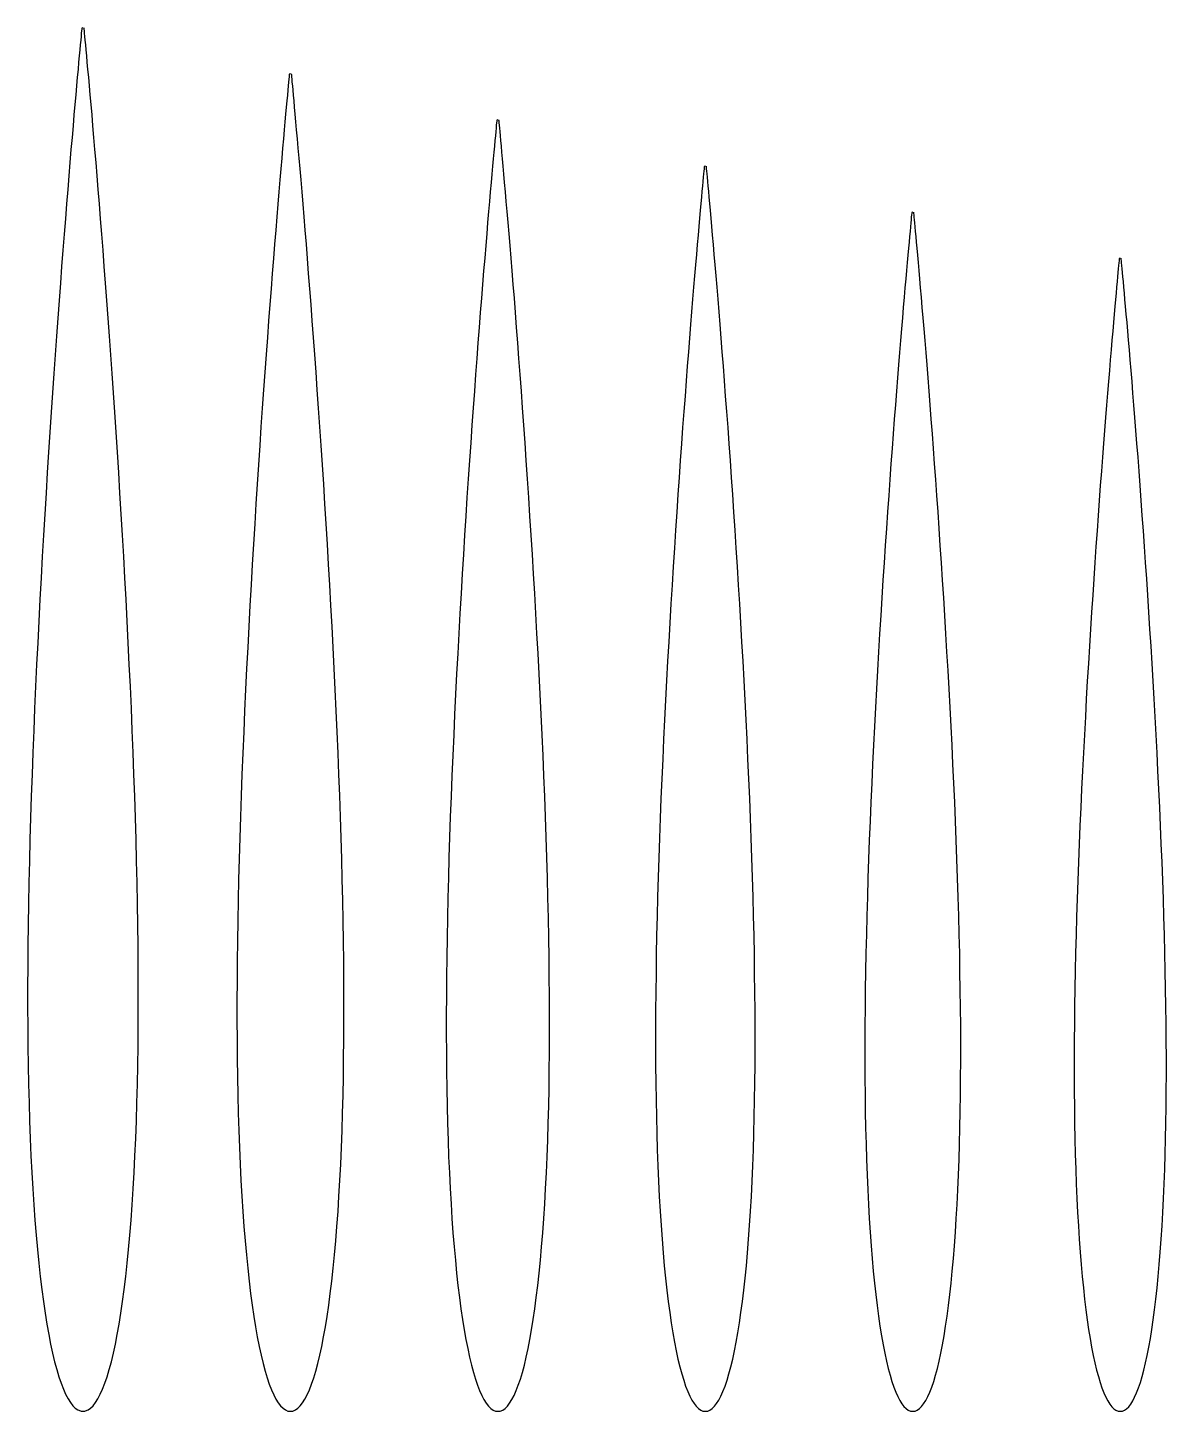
# Model space of a CAD drawing. Extents: x -12 to 235, y 0 to 300.
import ezdxf

# ---------------------------------------------------------------- set-up
doc = ezdxf.new("R2010")
doc.units = 0

msp = doc.modelspace()

# ---------------------------------------------------------------- linework, layer by layer
at = {"linetype": 'CONTINUOUS'}
for points in [[(0, 300, 0), (-0.26, 299.92, 0), (-0.28, 299.7, 0), (-0.32, 299.32, 0), (-0.36, 298.79, 0), (-0.43, 298.12, 0), (-0.5, 297.29, 0), (-0.59, 296.31, 0), (-0.7, 295.19, 0), (-0.81, 293.92, 0), (-0.94, 292.51, 0), (-1.08, 290.95, 0), (-1.24, 289.26, 0), (-1.4, 287.42, 0), (-1.57, 285.44, 0), (-1.76, 283.33, 0), (-1.96, 281.08, 0), (-2.16, 278.7, 0), (-2.38, 276.19, 0), (-2.6, 273.55, 0), (-2.83, 270.79, 0), (-3.07, 267.91, 0), (-3.31, 264.91, 0), (-3.57, 261.79, 0), (-3.82, 258.56, 0), (-4.09, 255.22, 0), (-4.36, 251.78, 0), (-4.63, 248.23, 0), (-4.9, 244.58, 0), (-5.18, 240.84, 0), (-5.47, 237.01, 0), (-5.75, 233.09, 0), (-6.03, 229.08, 0), (-6.32, 225, 0), (-6.61, 220.84, 0), (-6.89, 216.61, 0), (-7.18, 212.31, 0), (-7.46, 207.95, 0), (-7.74, 203.53, 0), (-8.02, 199.06, 0), (-8.29, 194.54, 0), (-8.56, 189.97, 0), (-8.83, 185.36, 0), (-9.09, 180.72, 0), (-9.34, 176.05, 0), (-9.59, 171.35, 0), (-9.82, 166.63, 0), (-10.05, 161.89, 0), (-10.28, 157.14, 0), (-10.49, 152.38, 0), (-10.69, 147.62, 0), (-10.88, 142.86, 0), (-11.05, 138.11, 0), (-11.22, 133.37, 0), (-11.37, 128.65, 0), (-11.5, 123.95, 0), (-11.62, 119.28, 0), (-11.73, 114.64, 0), (-11.82, 110.03, 0), (-11.89, 105.46, 0), (-11.95, 100.94, 0), (-11.98, 96.47, 0), (-12, 92.05, 0), (-12, 87.69, 0), (-11.98, 83.39, 0), (-11.94, 79.16, 0), (-11.88, 75, 0), (-11.8, 70.92, 0), (-11.7, 66.91, 0), (-11.58, 62.99, 0), (-11.44, 59.16, 0), (-11.28, 55.42, 0), (-11.1, 51.77, 0), (-10.9, 48.22, 0), (-10.68, 44.78, 0), (-10.43, 41.44, 0), (-10.17, 38.21, 0), (-9.89, 35.09, 0), (-9.59, 32.09, 0), (-9.28, 29.21, 0), (-8.94, 26.45, 0), (-8.59, 23.81, 0), (-8.22, 21.3, 0), (-7.83, 18.92, 0), (-7.43, 16.67, 0), (-7.02, 14.56, 0), (-6.59, 12.58, 0), (-6.15, 10.74, 0), (-5.69, 9.05, 0), (-5.23, 7.49, 0), (-4.75, 6.08, 0), (-4.26, 4.81, 0), (-3.76, 3.69, 0), (-3.25, 2.71, 0), (-2.73, 1.88, 0), (-2.2, 1.21, 0), (-1.66, 0.68, 0), (-1.12, 0.3, 0), (-0.56, 0.08, 0), (-0.42, 0.04, 0), (0, 0, 0), (0.42, 0.04, 0), (0.56, 0.08, 0), (1.12, 0.3, 0), (1.66, 0.68, 0), (2.2, 1.21, 0), (2.73, 1.88, 0), (3.25, 2.71, 0), (3.76, 3.69, 0), (4.26, 4.81, 0), (4.75, 6.08, 0), (5.23, 7.49, 0), (5.69, 9.05, 0), (6.15, 10.74, 0), (6.59, 12.58, 0), (7.02, 14.56, 0), (7.43, 16.67, 0), (7.83, 18.92, 0), (8.22, 21.3, 0), (8.59, 23.81, 0), (8.94, 26.45, 0), (9.28, 29.21, 0), (9.59, 32.09, 0), (9.89, 35.09, 0), (10.17, 38.21, 0), (10.43, 41.44, 0), (10.68, 44.78, 0), (10.9, 48.22, 0), (11.1, 51.77, 0), (11.28, 55.42, 0), (11.44, 59.16, 0), (11.58, 62.99, 0), (11.7, 66.91, 0), (11.8, 70.92, 0), (11.88, 75, 0), (11.94, 79.16, 0), (11.98, 83.39, 0), (12, 87.69, 0), (12, 92.05, 0), (11.98, 96.47, 0), (11.95, 100.94, 0), (11.89, 105.46, 0), (11.82, 110.03, 0), (11.73, 114.64, 0), (11.62, 119.28, 0), (11.5, 123.95, 0), (11.37, 128.65, 0), (11.22, 133.37, 0), (11.05, 138.11, 0), (10.88, 142.86, 0), (10.69, 147.62, 0), (10.49, 152.38, 0), (10.28, 157.14, 0), (10.05, 161.89, 0), (9.82, 166.63, 0), (9.59, 171.35, 0), (9.34, 176.05, 0), (9.09, 180.72, 0), (8.83, 185.36, 0), (8.56, 189.97, 0), (8.29, 194.54, 0), (8.02, 199.06, 0), (7.74, 203.53, 0), (7.46, 207.95, 0), (7.18, 212.31, 0), (6.89, 216.61, 0), (6.61, 220.84, 0), (6.32, 225, 0), (6.03, 229.08, 0), (5.75, 233.09, 0), (5.47, 237.01, 0), (5.18, 240.84, 0), (4.9, 244.58, 0), (4.63, 248.23, 0), (4.36, 251.78, 0), (4.09, 255.22, 0), (3.82, 258.56, 0), (3.57, 261.79, 0), (3.31, 264.91, 0), (3.07, 267.91, 0), (2.83, 270.79, 0), (2.6, 273.55, 0), (2.38, 276.19, 0), (2.16, 278.7, 0), (1.96, 281.08, 0), (1.76, 283.33, 0), (1.57, 285.44, 0), (1.4, 287.42, 0), (1.24, 289.26, 0), (1.08, 290.95, 0), (0.94, 292.51, 0), (0.81, 293.92, 0), (0.7, 295.19, 0), (0.59, 296.31, 0), (0.5, 297.29, 0), (0.43, 298.12, 0), (0.36, 298.79, 0), (0.32, 299.32, 0), (0.28, 299.7, 0), (0.26, 299.92, 0), (0.25, 300, 0)], [(45, 290, 0), (44.75, 289.93, 0), (44.73, 289.71, 0), (44.7, 289.34, 0), (44.65, 288.83, 0), (44.59, 288.18, 0), (44.51, 287.38, 0), (44.43, 286.44, 0), (44.33, 285.35, 0), (44.21, 284.13, 0), (44.09, 282.76, 0), (43.95, 281.26, 0), (43.81, 279.61, 0), (43.65, 277.84, 0), (43.48, 275.92, 0), (43.3, 273.88, 0), (43.11, 271.71, 0), (42.91, 269.41, 0), (42.7, 266.98, 0), (42.49, 264.43, 0), (42.26, 261.76, 0), (42.03, 258.98, 0), (41.8, 256.08, 0), (41.55, 253.06, 0), (41.3, 249.94, 0), (41.05, 246.71, 0), (40.79, 243.38, 0), (40.53, 239.95, 0), (40.26, 236.43, 0), (39.99, 232.81, 0), (39.72, 229.11, 0), (39.44, 225.32, 0), (39.17, 221.45, 0), (38.89, 217.5, 0), (38.61, 213.48, 0), (38.34, 209.39, 0), (38.06, 205.24, 0), (37.79, 201.02, 0), (37.52, 196.75, 0), (37.25, 192.42, 0), (36.98, 188.05, 0), (36.72, 183.64, 0), (36.47, 179.19, 0), (36.22, 174.7, 0), (35.97, 170.18, 0), (35.73, 165.64, 0), (35.5, 161.07, 0), (35.28, 156.49, 0), (35.07, 151.9, 0), (34.86, 147.3, 0), (34.67, 142.7, 0), (34.49, 138.1, 0), (34.32, 133.51, 0), (34.16, 128.93, 0), (34.01, 124.36, 0), (33.88, 119.82, 0), (33.76, 115.3, 0), (33.66, 110.81, 0), (33.58, 106.36, 0), (33.51, 101.95, 0), (33.45, 97.58, 0), (33.42, 93.25, 0), (33.4, 88.98, 0), (33.4, 84.76, 0), (33.42, 80.61, 0), (33.46, 76.52, 0), (33.51, 72.5, 0), (33.59, 68.55, 0), (33.69, 64.68, 0), (33.8, 60.89, 0), (33.94, 57.19, 0), (34.1, 53.57, 0), (34.27, 50.05, 0), (34.47, 46.62, 0), (34.68, 43.29, 0), (34.91, 40.06, 0), (35.17, 36.94, 0), (35.44, 33.92, 0), (35.73, 31.02, 0), (36.03, 28.24, 0), (36.36, 25.57, 0), (36.7, 23.02, 0), (37.05, 20.59, 0), (37.43, 18.29, 0), (37.81, 16.12, 0), (38.21, 14.08, 0), (38.63, 12.16, 0), (39.06, 10.39, 0), (39.5, 8.74, 0), (39.95, 7.24, 0), (40.41, 5.87, 0), (40.88, 4.65, 0), (41.37, 3.56, 0), (41.86, 2.62, 0), (42.36, 1.82, 0), (42.88, 1.17, 0), (43.39, 0.66, 0), (43.92, 0.29, 0), (44.46, 0.07, 0), (44.59, 0.04, 0), (45, 0, 0), (45.41, 0.04, 0), (45.54, 0.07, 0), (46.08, 0.29, 0), (46.61, 0.66, 0), (47.12, 1.17, 0), (47.64, 1.82, 0), (48.14, 2.62, 0), (48.63, 3.56, 0), (49.12, 4.65, 0), (49.59, 5.87, 0), (50.05, 7.24, 0), (50.5, 8.74, 0), (50.94, 10.39, 0), (51.37, 12.16, 0), (51.79, 14.08, 0), (52.19, 16.12, 0), (52.57, 18.29, 0), (52.95, 20.59, 0), (53.3, 23.02, 0), (53.64, 25.57, 0), (53.97, 28.24, 0), (54.27, 31.02, 0), (54.56, 33.92, 0), (54.83, 36.94, 0), (55.09, 40.06, 0), (55.32, 43.29, 0), (55.53, 46.62, 0), (55.73, 50.05, 0), (55.9, 53.57, 0), (56.06, 57.19, 0), (56.2, 60.89, 0), (56.31, 64.68, 0), (56.41, 68.55, 0), (56.49, 72.5, 0), (56.54, 76.52, 0), (56.58, 80.61, 0), (56.6, 84.76, 0), (56.6, 88.98, 0), (56.58, 93.25, 0), (56.55, 97.58, 0), (56.49, 101.95, 0), (56.42, 106.36, 0), (56.34, 110.81, 0), (56.24, 115.3, 0), (56.12, 119.82, 0), (55.99, 124.36, 0), (55.84, 128.93, 0), (55.68, 133.51, 0), (55.51, 138.1, 0), (55.33, 142.7, 0), (55.14, 147.3, 0), (54.93, 151.9, 0), (54.72, 156.49, 0), (54.5, 161.07, 0), (54.27, 165.64, 0), (54.03, 170.18, 0), (53.78, 174.7, 0), (53.53, 179.19, 0), (53.28, 183.64, 0), (53.02, 188.05, 0), (52.75, 192.42, 0), (52.48, 196.75, 0), (52.21, 201.02, 0), (51.94, 205.24, 0), (51.66, 209.39, 0), (51.39, 213.48, 0), (51.11, 217.5, 0), (50.83, 221.45, 0), (50.56, 225.32, 0), (50.28, 229.11, 0), (50.01, 232.81, 0), (49.74, 236.43, 0), (49.47, 239.95, 0), (49.21, 243.38, 0), (48.95, 246.71, 0), (48.7, 249.94, 0), (48.45, 253.06, 0), (48.2, 256.08, 0), (47.97, 258.98, 0), (47.74, 261.76, 0), (47.51, 264.43, 0), (47.3, 266.98, 0), (47.09, 269.41, 0), (46.89, 271.71, 0), (46.7, 273.88, 0), (46.52, 275.92, 0), (46.35, 277.84, 0), (46.19, 279.61, 0), (46.05, 281.26, 0), (45.91, 282.76, 0), (45.79, 284.13, 0), (45.67, 285.35, 0), (45.57, 286.44, 0), (45.49, 287.38, 0), (45.41, 288.18, 0), (45.35, 288.83, 0), (45.3, 289.34, 0), (45.27, 289.71, 0), (45.25, 289.93, 0), (45.24, 290, 0)], [(90, 280, 0), (89.76, 279.93, 0), (89.74, 279.72, 0), (89.71, 279.37, 0), (89.66, 278.87, 0), (89.6, 278.24, 0), (89.53, 277.47, 0), (89.45, 276.56, 0), (89.35, 275.51, 0), (89.24, 274.33, 0), (89.12, 273.01, 0), (88.99, 271.56, 0), (88.85, 269.97, 0), (88.69, 268.26, 0), (88.53, 266.41, 0), (88.36, 264.44, 0), (88.17, 262.34, 0), (87.98, 260.12, 0), (87.78, 257.78, 0), (87.57, 255.31, 0), (87.36, 252.74, 0), (87.14, 250.05, 0), (86.91, 247.25, 0), (86.67, 244.34, 0), (86.43, 241.32, 0), (86.18, 238.21, 0), (85.93, 234.99, 0), (85.68, 231.68, 0), (85.42, 228.28, 0), (85.16, 224.79, 0), (84.9, 221.21, 0), (84.63, 217.55, 0), (84.37, 213.81, 0), (84.1, 210, 0), (83.83, 206.12, 0), (83.57, 202.17, 0), (83.3, 198.16, 0), (83.04, 194.09, 0), (82.78, 189.96, 0), (82.52, 185.79, 0), (82.26, 181.57, 0), (82.01, 177.31, 0), (81.76, 173.01, 0), (81.52, 168.67, 0), (81.28, 164.31, 0), (81.05, 159.92, 0), (80.83, 155.52, 0), (80.62, 151.09, 0), (80.41, 146.66, 0), (80.21, 142.22, 0), (80.03, 137.78, 0), (79.85, 133.34, 0), (79.68, 128.91, 0), (79.53, 124.48, 0), (79.39, 120.08, 0), (79.26, 115.69, 0), (79.15, 111.33, 0), (79.05, 106.99, 0), (78.97, 102.69, 0), (78.9, 98.43, 0), (78.85, 94.21, 0), (78.82, 90.04, 0), (78.8, 85.91, 0), (78.8, 81.84, 0), (78.82, 77.83, 0), (78.85, 73.88, 0), (78.91, 70, 0), (78.98, 66.19, 0), (79.08, 62.45, 0), (79.19, 58.79, 0), (79.32, 55.21, 0), (79.47, 51.72, 0), (79.64, 48.32, 0), (79.83, 45.01, 0), (80.04, 41.79, 0), (80.26, 38.68, 0), (80.51, 35.66, 0), (80.77, 32.75, 0), (81.05, 29.95, 0), (81.34, 27.26, 0), (81.66, 24.69, 0), (81.98, 22.22, 0), (82.33, 19.88, 0), (82.69, 17.66, 0), (83.06, 15.56, 0), (83.45, 13.59, 0), (83.85, 11.74, 0), (84.26, 10.03, 0), (84.69, 8.44, 0), (85.12, 6.99, 0), (85.57, 5.67, 0), (86.03, 4.49, 0), (86.49, 3.44, 0), (86.97, 2.53, 0), (87.45, 1.76, 0), (87.95, 1.13, 0), (88.45, 0.63, 0), (88.96, 0.28, 0), (89.48, 0.07, 0), (89.61, 0.04, 0), (90, 0, 0), (90.39, 0.04, 0), (90.52, 0.07, 0), (91.04, 0.28, 0), (91.55, 0.63, 0), (92.05, 1.13, 0), (92.55, 1.76, 0), (93.03, 2.53, 0), (93.51, 3.44, 0), (93.97, 4.49, 0), (94.43, 5.67, 0), (94.88, 6.99, 0), (95.31, 8.44, 0), (95.74, 10.03, 0), (96.15, 11.74, 0), (96.55, 13.59, 0), (96.94, 15.56, 0), (97.31, 17.66, 0), (97.67, 19.88, 0), (98.02, 22.22, 0), (98.34, 24.69, 0), (98.66, 27.26, 0), (98.95, 29.95, 0), (99.23, 32.75, 0), (99.49, 35.66, 0), (99.74, 38.68, 0), (99.96, 41.79, 0), (100.17, 45.01, 0), (100.36, 48.32, 0), (100.53, 51.72, 0), (100.68, 55.21, 0), (100.81, 58.79, 0), (100.92, 62.45, 0), (101.02, 66.19, 0), (101.09, 70, 0), (101.15, 73.88, 0), (101.18, 77.83, 0), (101.2, 81.84, 0), (101.2, 85.91, 0), (101.18, 90.04, 0), (101.15, 94.21, 0), (101.1, 98.43, 0), (101.03, 102.69, 0), (100.95, 106.99, 0), (100.85, 111.33, 0), (100.74, 115.69, 0), (100.61, 120.08, 0), (100.47, 124.48, 0), (100.32, 128.91, 0), (100.15, 133.34, 0), (99.97, 137.78, 0), (99.79, 142.22, 0), (99.59, 146.66, 0), (99.38, 151.09, 0), (99.17, 155.52, 0), (98.95, 159.92, 0), (98.72, 164.31, 0), (98.48, 168.67, 0), (98.24, 173.01, 0), (97.99, 177.31, 0), (97.74, 181.57, 0), (97.48, 185.79, 0), (97.22, 189.96, 0), (96.96, 194.09, 0), (96.7, 198.16, 0), (96.43, 202.17, 0), (96.17, 206.12, 0), (95.9, 210, 0), (95.63, 213.81, 0), (95.37, 217.55, 0), (95.1, 221.21, 0), (94.84, 224.79, 0), (94.58, 228.28, 0), (94.32, 231.68, 0), (94.07, 234.99, 0), (93.82, 238.21, 0), (93.57, 241.32, 0), (93.33, 244.34, 0), (93.09, 247.25, 0), (92.86, 250.05, 0), (92.64, 252.74, 0), (92.43, 255.31, 0), (92.22, 257.78, 0), (92.02, 260.12, 0), (91.83, 262.34, 0), (91.64, 264.44, 0), (91.47, 266.41, 0), (91.31, 268.26, 0), (91.15, 269.97, 0), (91.01, 271.56, 0), (90.88, 273.01, 0), (90.76, 274.33, 0), (90.65, 275.51, 0), (90.55, 276.56, 0), (90.47, 277.47, 0), (90.4, 278.24, 0), (90.34, 278.87, 0), (90.29, 279.37, 0), (90.26, 279.72, 0), (90.24, 279.93, 0), (90.24, 280, 0)], [(135, 270, 0), (134.77, 269.93, 0), (134.75, 269.73, 0), (134.72, 269.39, 0), (134.67, 268.91, 0), (134.62, 268.3, 0), (134.55, 267.56, 0), (134.47, 266.68, 0), (134.37, 265.67, 0), (134.27, 264.53, 0), (134.15, 263.26, 0), (134.03, 261.86, 0), (133.89, 260.33, 0), (133.74, 258.67, 0), (133.58, 256.9, 0), (133.42, 254.99, 0), (133.24, 252.97, 0), (133.06, 250.83, 0), (132.86, 248.57, 0), (132.66, 246.2, 0), (132.45, 243.71, 0), (132.24, 241.12, 0), (132.02, 238.42, 0), (131.79, 235.61, 0), (131.56, 232.7, 0), (131.32, 229.7, 0), (131.08, 226.6, 0), (130.83, 223.41, 0), (130.59, 220.12, 0), (130.33, 216.76, 0), (130.08, 213.31, 0), (129.83, 209.78, 0), (129.57, 206.18, 0), (129.31, 202.5, 0), (129.05, 198.76, 0), (128.8, 194.95, 0), (128.54, 191.08, 0), (128.29, 187.16, 0), (128.03, 183.18, 0), (127.78, 179.15, 0), (127.54, 175.08, 0), (127.29, 170.97, 0), (127.06, 166.83, 0), (126.82, 162.65, 0), (126.59, 158.44, 0), (126.37, 154.21, 0), (126.16, 149.96, 0), (125.95, 145.7, 0), (125.75, 141.42, 0), (125.56, 137.14, 0), (125.38, 132.86, 0), (125.21, 128.58, 0), (125.05, 124.3, 0), (124.91, 120.04, 0), (124.77, 115.79, 0), (124.65, 111.56, 0), (124.54, 107.35, 0), (124.44, 103.17, 0), (124.36, 99.03, 0), (124.3, 94.92, 0), (124.25, 90.85, 0), (124.22, 86.82, 0), (124.2, 82.84, 0), (124.2, 78.92, 0), (124.22, 75.05, 0), (124.25, 71.24, 0), (124.31, 67.5, 0), (124.38, 63.82, 0), (124.47, 60.22, 0), (124.58, 56.69, 0), (124.7, 53.24, 0), (124.85, 49.88, 0), (125.01, 46.59, 0), (125.19, 43.4, 0), (125.39, 40.3, 0), (125.61, 37.3, 0), (125.85, 34.39, 0), (126.1, 31.58, 0), (126.37, 28.88, 0), (126.65, 26.29, 0), (126.95, 23.8, 0), (127.27, 21.43, 0), (127.6, 19.17, 0), (127.95, 17.03, 0), (128.31, 15.01, 0), (128.68, 13.1, 0), (129.07, 11.33, 0), (129.47, 9.67, 0), (129.88, 8.14, 0), (130.3, 6.74, 0), (130.73, 5.47, 0), (131.17, 4.33, 0), (131.62, 3.32, 0), (132.08, 2.44, 0), (132.55, 1.7, 0), (133.02, 1.09, 0), (133.51, 0.61, 0), (134, 0.27, 0), (134.49, 0.07, 0), (134.62, 0.04, 0), (135, 0, 0), (135.38, 0.04, 0), (135.51, 0.07, 0), (136, 0.27, 0), (136.49, 0.61, 0), (136.98, 1.09, 0), (137.45, 1.7, 0), (137.92, 2.44, 0), (138.38, 3.32, 0), (138.83, 4.33, 0), (139.27, 5.47, 0), (139.7, 6.74, 0), (140.12, 8.14, 0), (140.53, 9.67, 0), (140.93, 11.33, 0), (141.32, 13.1, 0), (141.69, 15.01, 0), (142.05, 17.03, 0), (142.4, 19.17, 0), (142.73, 21.43, 0), (143.05, 23.8, 0), (143.35, 26.29, 0), (143.63, 28.88, 0), (143.9, 31.58, 0), (144.15, 34.39, 0), (144.39, 37.3, 0), (144.61, 40.3, 0), (144.81, 43.4, 0), (144.99, 46.59, 0), (145.15, 49.88, 0), (145.3, 53.24, 0), (145.42, 56.69, 0), (145.53, 60.22, 0), (145.62, 63.82, 0), (145.69, 67.5, 0), (145.75, 71.24, 0), (145.78, 75.05, 0), (145.8, 78.92, 0), (145.8, 82.84, 0), (145.78, 86.82, 0), (145.75, 90.85, 0), (145.7, 94.92, 0), (145.64, 99.03, 0), (145.56, 103.17, 0), (145.46, 107.35, 0), (145.35, 111.56, 0), (145.23, 115.79, 0), (145.09, 120.04, 0), (144.95, 124.3, 0), (144.79, 128.58, 0), (144.62, 132.86, 0), (144.44, 137.14, 0), (144.25, 141.42, 0), (144.05, 145.7, 0), (143.84, 149.96, 0), (143.63, 154.21, 0), (143.41, 158.44, 0), (143.18, 162.65, 0), (142.94, 166.83, 0), (142.71, 170.97, 0), (142.46, 175.08, 0), (142.22, 179.15, 0), (141.97, 183.18, 0), (141.71, 187.16, 0), (141.46, 191.08, 0), (141.2, 194.95, 0), (140.95, 198.76, 0), (140.69, 202.5, 0), (140.43, 206.18, 0), (140.17, 209.78, 0), (139.92, 213.31, 0), (139.67, 216.76, 0), (139.41, 220.12, 0), (139.17, 223.41, 0), (138.92, 226.6, 0), (138.68, 229.7, 0), (138.44, 232.7, 0), (138.21, 235.61, 0), (137.98, 238.42, 0), (137.76, 241.12, 0), (137.55, 243.71, 0), (137.34, 246.2, 0), (137.14, 248.57, 0), (136.94, 250.83, 0), (136.76, 252.97, 0), (136.58, 254.99, 0), (136.42, 256.9, 0), (136.26, 258.67, 0), (136.11, 260.33, 0), (135.97, 261.86, 0), (135.85, 263.26, 0), (135.73, 264.53, 0), (135.63, 265.67, 0), (135.53, 266.68, 0), (135.45, 267.56, 0), (135.38, 268.3, 0), (135.33, 268.91, 0), (135.28, 269.39, 0), (135.25, 269.73, 0), (135.23, 269.93, 0), (135.23, 270, 0)], [(180, 260, 0), (179.78, 259.93, 0), (179.76, 259.74, 0), (179.73, 259.41, 0), (179.68, 258.95, 0), (179.63, 258.37, 0), (179.56, 257.65, 0), (179.49, 256.81, 0), (179.4, 255.83, 0), (179.3, 254.73, 0), (179.18, 253.51, 0), (179.06, 252.16, 0), (178.93, 250.69, 0), (178.79, 249.09, 0), (178.64, 247.38, 0), (178.47, 245.55, 0), (178.3, 243.6, 0), (178.13, 241.54, 0), (177.94, 239.36, 0), (177.75, 237.08, 0), (177.55, 234.69, 0), (177.34, 232.19, 0), (177.13, 229.59, 0), (176.91, 226.88, 0), (176.69, 224.09, 0), (176.46, 221.19, 0), (176.22, 218.21, 0), (175.99, 215.13, 0), (175.75, 211.97, 0), (175.51, 208.73, 0), (175.26, 205.41, 0), (175.02, 202.01, 0), (174.77, 198.54, 0), (174.52, 195, 0), (174.27, 191.4, 0), (174.03, 187.73, 0), (173.78, 184, 0), (173.53, 180.22, 0), (173.29, 176.4, 0), (173.05, 172.52, 0), (172.81, 168.6, 0), (172.58, 164.64, 0), (172.35, 160.65, 0), (172.12, 156.62, 0), (171.91, 152.57, 0), (171.69, 148.5, 0), (171.49, 144.41, 0), (171.29, 140.3, 0), (171.09, 136.19, 0), (170.91, 132.06, 0), (170.74, 127.94, 0), (170.57, 123.81, 0), (170.42, 119.7, 0), (170.28, 115.59, 0), (170.15, 111.5, 0), (170.03, 107.43, 0), (169.93, 103.38, 0), (169.83, 99.35, 0), (169.76, 95.36, 0), (169.69, 91.4, 0), (169.65, 87.48, 0), (169.61, 83.6, 0), (169.6, 79.78, 0), (169.6, 76, 0), (169.62, 72.27, 0), (169.65, 68.6, 0), (169.7, 65, 0), (169.77, 61.46, 0), (169.86, 57.99, 0), (169.96, 54.59, 0), (170.08, 51.27, 0), (170.22, 48.03, 0), (170.38, 44.87, 0), (170.56, 41.79, 0), (170.75, 38.81, 0), (170.96, 35.91, 0), (171.18, 33.12, 0), (171.43, 30.41, 0), (171.69, 27.81, 0), (171.96, 25.31, 0), (172.25, 22.92, 0), (172.56, 20.64, 0), (172.88, 18.46, 0), (173.21, 16.4, 0), (173.56, 14.45, 0), (173.92, 12.62, 0), (174.29, 10.91, 0), (174.67, 9.31, 0), (175.07, 7.84, 0), (175.47, 6.49, 0), (175.89, 5.27, 0), (176.31, 4.17, 0), (176.74, 3.19, 0), (177.19, 2.35, 0), (177.64, 1.63, 0), (178.09, 1.05, 0), (178.56, 0.59, 0), (179.03, 0.26, 0), (179.51, 0.07, 0), (179.63, 0.04, 0), (180, 0, 0), (180.37, 0.04, 0), (180.49, 0.07, 0), (180.97, 0.26, 0), (181.44, 0.59, 0), (181.91, 1.05, 0), (182.36, 1.63, 0), (182.81, 2.35, 0), (183.26, 3.19, 0), (183.69, 4.17, 0), (184.11, 5.27, 0), (184.53, 6.49, 0), (184.93, 7.84, 0), (185.33, 9.31, 0), (185.71, 10.91, 0), (186.08, 12.62, 0), (186.44, 14.45, 0), (186.79, 16.4, 0), (187.12, 18.46, 0), (187.44, 20.64, 0), (187.75, 22.92, 0), (188.04, 25.31, 0), (188.31, 27.81, 0), (188.57, 30.41, 0), (188.82, 33.12, 0), (189.04, 35.91, 0), (189.25, 38.81, 0), (189.44, 41.79, 0), (189.62, 44.87, 0), (189.78, 48.03, 0), (189.92, 51.27, 0), (190.04, 54.59, 0), (190.14, 57.99, 0), (190.23, 61.46, 0), (190.3, 65, 0), (190.35, 68.6, 0), (190.38, 72.27, 0), (190.4, 76, 0), (190.4, 79.78, 0), (190.39, 83.6, 0), (190.35, 87.48, 0), (190.31, 91.4, 0), (190.24, 95.36, 0), (190.17, 99.35, 0), (190.07, 103.38, 0), (189.97, 107.43, 0), (189.85, 111.5, 0), (189.72, 115.59, 0), (189.58, 119.7, 0), (189.43, 123.81, 0), (189.26, 127.94, 0), (189.09, 132.06, 0), (188.91, 136.19, 0), (188.71, 140.3, 0), (188.51, 144.41, 0), (188.31, 148.5, 0), (188.09, 152.57, 0), (187.88, 156.62, 0), (187.65, 160.65, 0), (187.42, 164.64, 0), (187.19, 168.6, 0), (186.95, 172.52, 0), (186.71, 176.4, 0), (186.47, 180.22, 0), (186.22, 184, 0), (185.97, 187.73, 0), (185.73, 191.4, 0), (185.48, 195, 0), (185.23, 198.54, 0), (184.98, 202.01, 0), (184.74, 205.41, 0), (184.49, 208.73, 0), (184.25, 211.97, 0), (184.01, 215.13, 0), (183.78, 218.21, 0), (183.54, 221.19, 0), (183.31, 224.09, 0), (183.09, 226.88, 0), (182.87, 229.59, 0), (182.66, 232.19, 0), (182.45, 234.69, 0), (182.25, 237.08, 0), (182.06, 239.36, 0), (181.87, 241.54, 0), (181.7, 243.6, 0), (181.53, 245.55, 0), (181.36, 247.38, 0), (181.21, 249.09, 0), (181.07, 250.69, 0), (180.94, 252.16, 0), (180.82, 253.51, 0), (180.7, 254.73, 0), (180.6, 255.83, 0), (180.51, 256.81, 0), (180.44, 257.65, 0), (180.37, 258.37, 0), (180.32, 258.95, 0), (180.27, 259.41, 0), (180.24, 259.74, 0), (180.22, 259.93, 0), (180.22, 260, 0)], [(225, 250, 0), (224.78, 249.94, 0), (224.77, 249.75, 0), (224.74, 249.43, 0), (224.7, 248.99, 0), (224.64, 248.43, 0), (224.58, 247.74, 0), (224.5, 246.93, 0), (224.42, 245.99, 0), (224.32, 244.94, 0), (224.22, 243.76, 0), (224.1, 242.46, 0), (223.97, 241.05, 0), (223.83, 239.51, 0), (223.69, 237.87, 0), (223.53, 236.1, 0), (223.37, 234.23, 0), (223.2, 232.25, 0), (223.02, 230.16, 0), (222.83, 227.96, 0), (222.64, 225.66, 0), (222.44, 223.26, 0), (222.24, 220.76, 0), (222.03, 218.16, 0), (221.81, 215.47, 0), (221.59, 212.68, 0), (221.37, 209.81, 0), (221.14, 206.86, 0), (220.91, 203.82, 0), (220.68, 200.7, 0), (220.45, 197.51, 0), (220.21, 194.24, 0), (219.97, 190.9, 0), (219.73, 187.5, 0), (219.49, 184.03, 0), (219.26, 180.51, 0), (219.02, 176.93, 0), (218.78, 173.29, 0), (218.55, 169.61, 0), (218.32, 165.88, 0), (218.09, 162.12, 0), (217.86, 158.31, 0), (217.64, 154.47, 0), (217.43, 150.6, 0), (217.22, 146.71, 0), (217.01, 142.79, 0), (216.81, 138.85, 0), (216.62, 134.91, 0), (216.44, 130.95, 0), (216.26, 126.98, 0), (216.09, 123.02, 0), (215.94, 119.05, 0), (215.79, 115.09, 0), (215.65, 111.15, 0), (215.53, 107.21, 0), (215.41, 103.29, 0), (215.31, 99.4, 0), (215.23, 95.53, 0), (215.15, 91.69, 0), (215.09, 87.88, 0), (215.05, 84.12, 0), (215.01, 80.39, 0), (215, 76.71, 0), (215, 73.07, 0), (215.02, 69.49, 0), (215.05, 65.97, 0), (215.1, 62.5, 0), (215.16, 59.1, 0), (215.25, 55.76, 0), (215.35, 52.49, 0), (215.46, 49.3, 0), (215.6, 46.18, 0), (215.75, 43.14, 0), (215.92, 40.19, 0), (216.1, 37.32, 0), (216.31, 34.53, 0), (216.52, 31.84, 0), (216.76, 29.24, 0), (217.01, 26.74, 0), (217.27, 24.34, 0), (217.55, 22.04, 0), (217.84, 19.84, 0), (218.15, 17.75, 0), (218.47, 15.77, 0), (218.8, 13.9, 0), (219.15, 12.13, 0), (219.51, 10.49, 0), (219.88, 8.95, 0), (220.26, 7.54, 0), (220.64, 6.24, 0), (221.04, 5.06, 0), (221.45, 4.01, 0), (221.87, 3.07, 0), (222.29, 2.26, 0), (222.73, 1.57, 0), (223.17, 1.01, 0), (223.62, 0.57, 0), (224.07, 0.25, 0), (224.53, 0.06, 0), (224.65, 0.04, 0), (225, 0, 0), (225.35, 0.04, 0), (225.47, 0.06, 0), (225.93, 0.25, 0), (226.38, 0.57, 0), (226.83, 1.01, 0), (227.27, 1.57, 0), (227.71, 2.26, 0), (228.13, 3.07, 0), (228.55, 4.01, 0), (228.96, 5.06, 0), (229.36, 6.24, 0), (229.74, 7.54, 0), (230.12, 8.95, 0), (230.49, 10.49, 0), (230.85, 12.13, 0), (231.2, 13.9, 0), (231.53, 15.77, 0), (231.85, 17.75, 0), (232.16, 19.84, 0), (232.45, 22.04, 0), (232.73, 24.34, 0), (232.99, 26.74, 0), (233.24, 29.24, 0), (233.48, 31.84, 0), (233.69, 34.53, 0), (233.9, 37.32, 0), (234.08, 40.19, 0), (234.25, 43.14, 0), (234.4, 46.18, 0), (234.54, 49.3, 0), (234.65, 52.49, 0), (234.75, 55.76, 0), (234.84, 59.1, 0), (234.9, 62.5, 0), (234.95, 65.97, 0), (234.98, 69.49, 0), (235, 73.07, 0), (235, 76.71, 0), (234.99, 80.39, 0), (234.95, 84.12, 0), (234.91, 87.88, 0), (234.85, 91.69, 0), (234.77, 95.53, 0), (234.69, 99.4, 0), (234.59, 103.29, 0), (234.47, 107.21, 0), (234.35, 111.15, 0), (234.21, 115.09, 0), (234.06, 119.05, 0), (233.91, 123.02, 0), (233.74, 126.98, 0), (233.56, 130.95, 0), (233.38, 134.91, 0), (233.19, 138.85, 0), (232.99, 142.79, 0), (232.78, 146.71, 0), (232.57, 150.6, 0), (232.36, 154.47, 0), (232.14, 158.31, 0), (231.91, 162.12, 0), (231.68, 165.88, 0), (231.45, 169.61, 0), (231.22, 173.29, 0), (230.98, 176.93, 0), (230.74, 180.51, 0), (230.51, 184.03, 0), (230.27, 187.5, 0), (230.03, 190.9, 0), (229.79, 194.24, 0), (229.55, 197.51, 0), (229.32, 200.7, 0), (229.09, 203.82, 0), (228.86, 206.86, 0), (228.63, 209.81, 0), (228.41, 212.68, 0), (228.19, 215.47, 0), (227.97, 218.16, 0), (227.76, 220.76, 0), (227.56, 223.26, 0), (227.36, 225.66, 0), (227.17, 227.96, 0), (226.98, 230.16, 0), (226.8, 232.25, 0), (226.63, 234.23, 0), (226.47, 236.1, 0), (226.31, 237.87, 0), (226.17, 239.51, 0), (226.03, 241.05, 0), (225.9, 242.46, 0), (225.78, 243.76, 0), (225.68, 244.94, 0), (225.58, 245.99, 0), (225.5, 246.93, 0), (225.42, 247.74, 0), (225.36, 248.43, 0), (225.3, 248.99, 0), (225.26, 249.43, 0), (225.23, 249.75, 0), (225.22, 249.94, 0), (225.21, 250, 0)]]:
    msp.add_polyline3d(points, dxfattribs=at)

doc.saveas('drawing.dxf')
